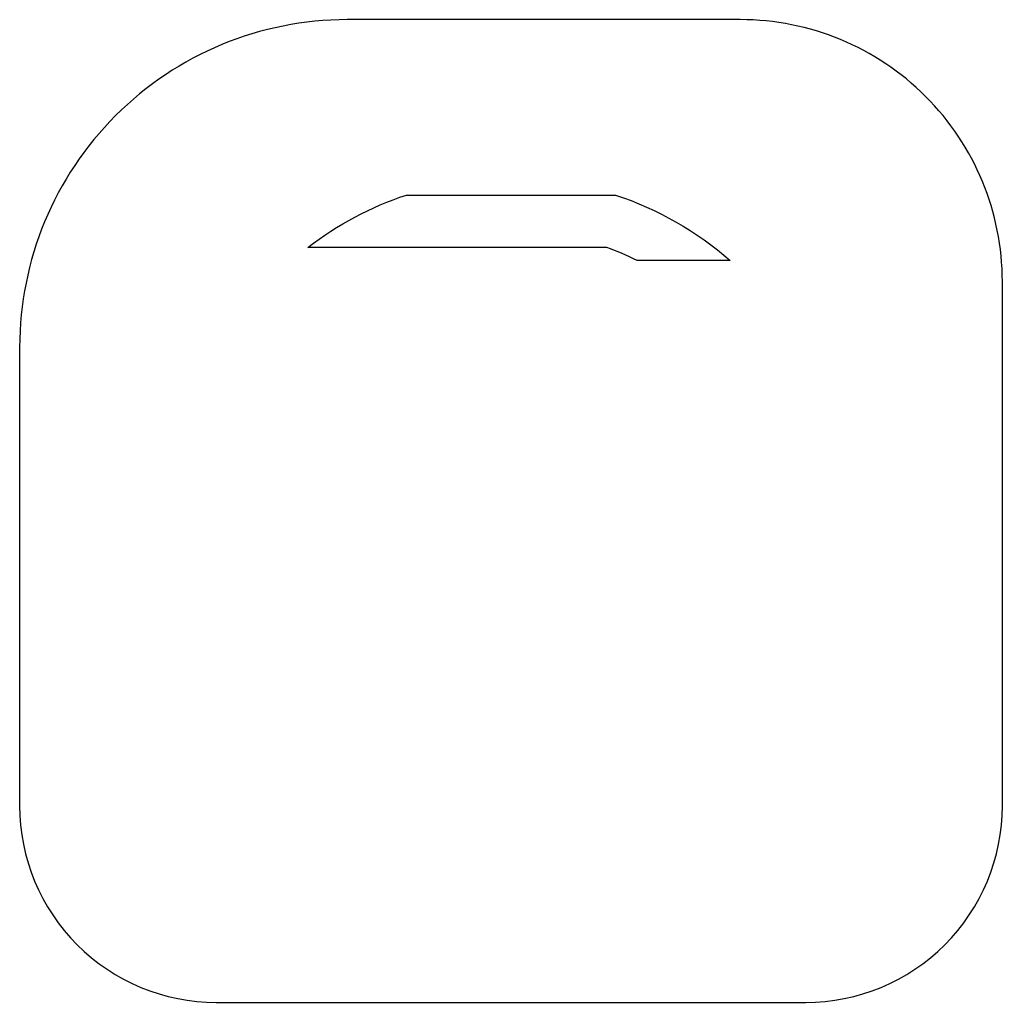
# Model space of a CAD drawing. Header units: millimetres. Extents: x -37.5 to 37.5, y -37.5 to 37.5.
import ezdxf

# ---------------------------------------------------------------- set-up
doc = ezdxf.new("R2010")
doc.units = ezdxf.units.MM
doc.layers.get('0').update_dxf_attribs({"linetype": 'CONTINUOUS'})

msp = doc.modelspace()

# ---------------------------------------------------------------- linework, layer by layer
for points in [[(22.5, -37.5, 0.414214), (37.5, -22.5), (37.5, 17.5, 0.414214), (17.5, 37.5), (-12.5, 37.5, 0.414214), (-37.5, 12.5), (-37.5, -22.5, 0.414214), (-22.5, -37.5)], [(16.727, 19.115), (9.622, 19.115, 0.029515), (7.304, 20.115), (-15.51, 20.115, -0.084548), (-7.977, 24.115), (7.977, 24.115, -0.100186)]]:
    msp.add_lwpolyline(points, format="xyb", close=True)

doc.saveas('drawing.dxf')
